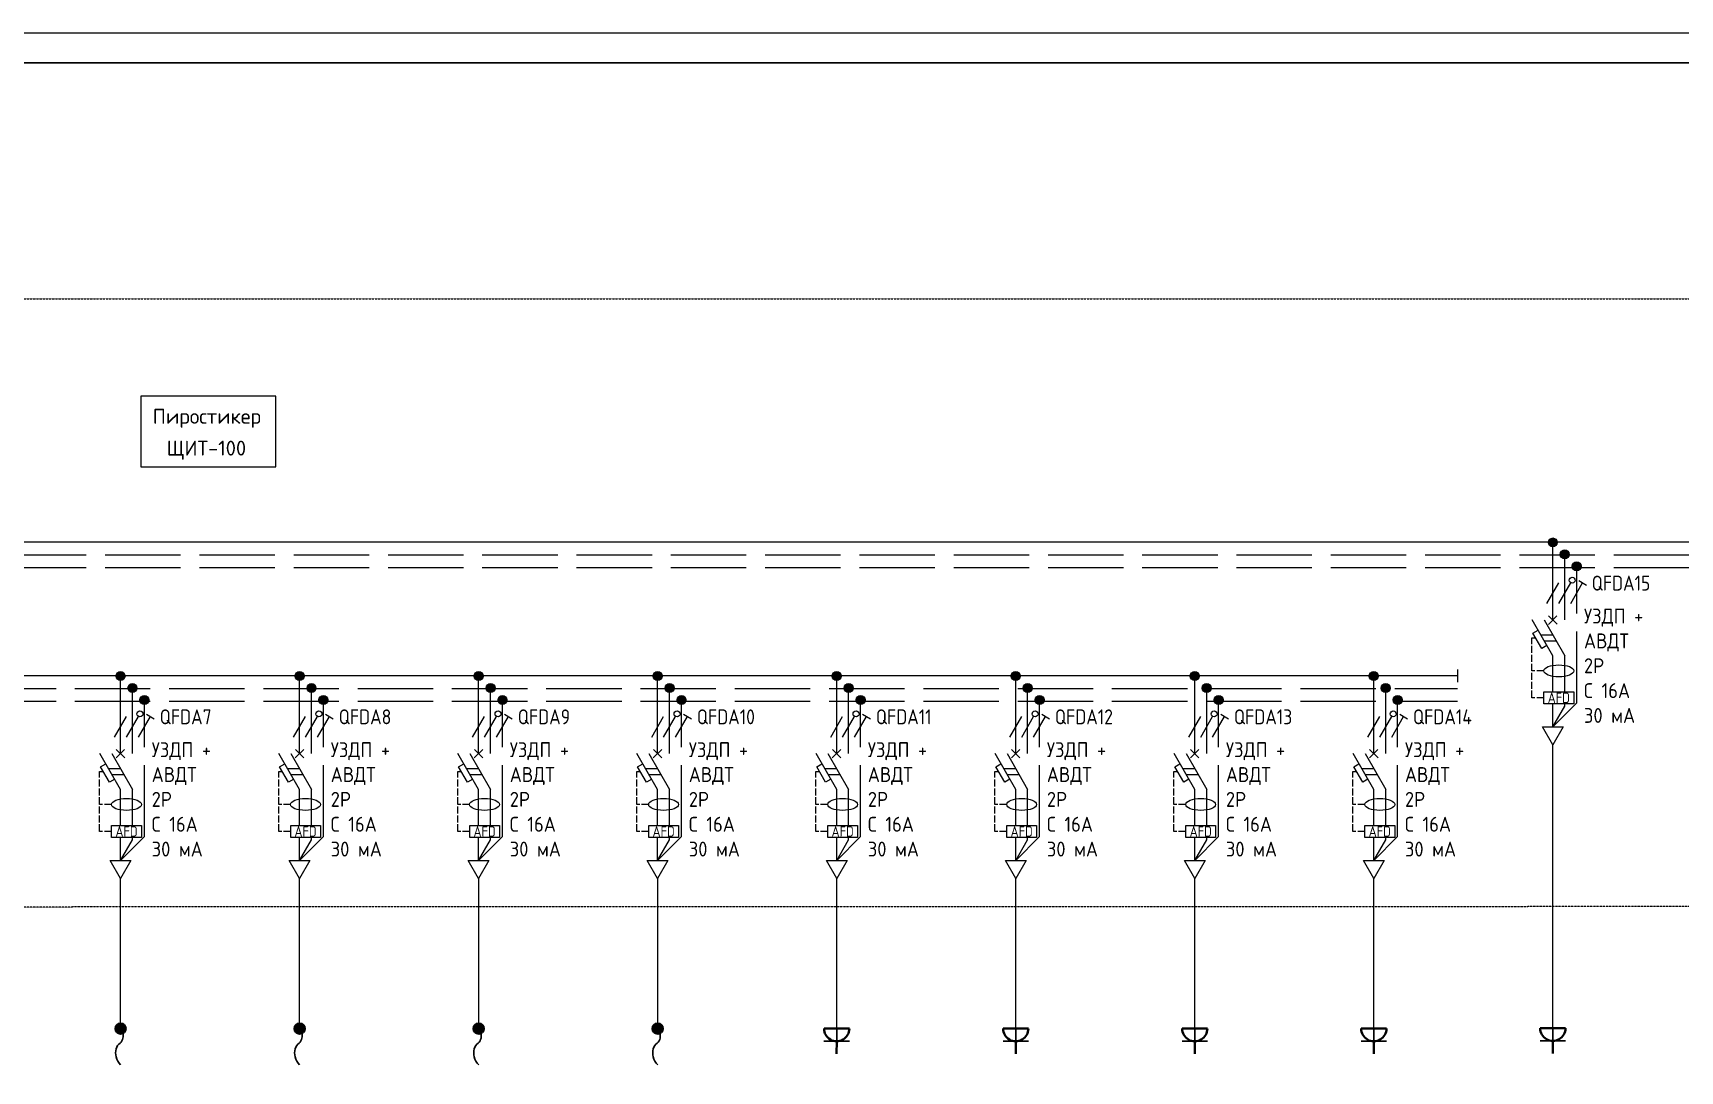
# Model space of a CAD drawing. Header units: millimetres. Extents: x -32 to 417638015, y -35 to 175284279.
# Drawn here: x 416394486 to 416422086, y 175224769 to 175242179 of the extents above; entities that cross this region are included whole.
import ezdxf
from ezdxf.enums import TextEntityAlignment as Align

# ---------------------------------------------------------------- set-up
doc = ezdxf.new("R2010")
doc.units = ezdxf.units.MM
doc.linetypes.add('ACAD_ISO02W100', pattern=[15, 12, -3])
doc.linetypes.add('DASHED2', pattern=[0.375, 0.25, -0.125])
for name, color, linetype in [('4_Однолинейная схема', 7, 'Continuous'), ('A-HATCH-WALL', 7, 'Continuous'), ('RAMKA', 7, 'Continuous')]:
    doc.layers.add(name, color=color, linetype=linetype)
for name, color, linetype, lineweight in [('A-ANNO-NOTE', 7, 'Continuous', 5), ('ЭОМ_Кабельный вывод', 1, 'Continuous', 35), ('ЭОМ_Розетки быт', 5, 'Continuous', 30)]:
    doc.layers.add(name, color=color, linetype=linetype, lineweight=lineweight)
doc.styles.add('DS23_Isopeur', font='isocpeur.ttf')
doc.styles.add('GOST Common', font='GOST_Common.ttf', dxfattribs={"width": 0.9, "height": 350})
doc.styles.add('GOST Common ISO', font='GOST_Common.ttf', dxfattribs={"width": 0.9, "height": 2.5})
doc.styles.add('ISOCPEUR_1', font='isocpeur.ttf', dxfattribs={"height": 2.5})
doc.styles.add('RAMKA', font='isocpeur.ttf', dxfattribs={"oblique": 15, "height": 5})
doc.styles.get("Standard").update_dxf_attribs({"font": 'arial.ttf'})

# ---------------------------------------------------------------- blocks, each defined once
blk = doc.blocks.new('IRGA_ФОГ - ФОГ-30-6069955-ЩТ-1_1 _Р_ _')
at = {"layer": 'A-ANNO-NOTE'}
for p, q in [((22.6, 11.87), (0, 11.87)), ((0, 11.87), (0, 0)), ((22.6, 0), (22.6, 11.87)), ((0, 0), (22.6, 0))]:
    blk.add_line(p, q, dxfattribs=at)
at = {"layer": 'A-ANNO-NOTE', "insert": (1.98, 9.74), "char_height": 2.5, "width": 18.34, "attachment_point": 1, "style": 'ISOCPEUR_1', "bg_fill": 3, "box_fill_scale": 1.25, "bg_fill_color": 256, "bg_fill_true_color": 13158600, "bg_fill_transparency": 0}
blk.add_mtext('Пиростикер', dxfattribs=at)
blk = doc.blocks.new('*U521')
at = {"layer": '4_Однолинейная схема'}
blk.add_line((103000, 0), (0, 0), dxfattribs=at)
at = {"layer": '4_Однолинейная схема', "linetype": 'ACAD_ISO02W100', "ltscale": 100}
for p, q in [((0, -200), (103000, -200)), ((0, -400), (103000, -400))]:
    blk.add_line(p, q, dxfattribs=at)
blk = doc.blocks.new('*U1088')
at = {"lineweight": -2}
h = blk.add_hatch(color=256, dxfattribs=at)
h.dxf.hatch_style = 1
edge = h.paths.add_edge_path()
edge.add_arc((0, 0), 0.75, 0, 360)
at = {"layer": 'A-HATCH-WALL', "lineweight": -2}
h = blk.add_hatch(color=256, dxfattribs=at)
h.dxf.hatch_style = 1
edge = h.paths.add_edge_path()
edge.add_arc((2, -2), 0.75, 0, 360)
h = blk.add_hatch(color=256, dxfattribs=at)
h.dxf.hatch_style = 1
edge = h.paths.add_edge_path()
edge.add_arc((4, -4), 0.75, 0, 360)
at = {"lineweight": -2}
for points in [[(0, -13), (0, 0)], [(0, -25.05), (0, -19), (-3.46, -13)], [(-1.46, -13), (2, -19)], [(-0.73, -13.73), (0.69, -12.31)], [(0.71, -13.71), (-0.71, -12.29)], [(-0.98, -17.3), (-1.85, -17.8), (-3.35, -15.2), (-2.48, -14.7)], [(-2.02, -15.5), (-0.02, -15.5)], [(-1.44, -16.5), (0.56, -16.5)], [(0, -30.92), (0, -27.05)]]:
    blk.add_lwpolyline(points, dxfattribs=at)
at = {"linetype": 'ACAD_ISO02W100', "lineweight": -2}
for points in [[(2, -13), (2, -2)], [(4, -26.92), (4, -4)], [(2, -25.05), (2, -19)], [(0, -30.92), (4, -26.92)], [(0, -30.92), (2, -27.46), (2, -26.97)]]:
    blk.add_lwpolyline(points, dxfattribs=at)
at = {"color": 1, "lineweight": -2}
for points in [[(-1, -10.23), (1, -6.77)], [(1, -10.23), (3, -6.77)], [(3, -10.23), (5, -6.77)], [(4.35, -6.39), (5.65, -7.14)]]:
    blk.add_lwpolyline(points, dxfattribs=at)
at = {"color": 1, "linetype": 'ACAD_ISO02W100', "lineweight": -2, "ltscale": 0.1}
for points in [[(-3.5, -21.53), (-3.5, -21.53), (-3.5, -16), (-2.89, -16)], [(-1.5, -21.53), (-3.5, -21.53)], [(-1.5, -26.05), (-3.5, -26.05), (-3.5, -21.53)]]:
    blk.add_lwpolyline(points, dxfattribs=at)
at = {"lineweight": -2}
blk.add_lwpolyline([(0, -33.92), (-1.73, -30.92), (1.73, -30.92)], close=True, dxfattribs=at)
for centre in [(0, 0), (2, -2), (4, -4)]:
    blk.add_circle(centre, 0.75, dxfattribs=at)
at = {"color": 1, "lineweight": -2}
blk.add_circle((3.25, -6.33), 0.5, dxfattribs=at)
at = {"lineweight": -2}
blk.add_ellipse((1, -21.53), major_axis=(2.5, 0), ratio=0.4, dxfattribs=at)
at = {"style": 'GOST Common ISO', "width": 0.9}
blk.add_attdef('ФАЗА', text='', height=2.5, dxfattribs=at).set_placement((0, 2), align=Align.CENTER)
at = {"lineweight": -2}
blk.add_wipeout([(-1.49, -25.05), (3.5, -25.05), (3.5, -27.05), (-1.49, -27.05)], dxfattribs=at)
blk.add_lwpolyline([(3.5, -27.05), (-1.49, -27.05), (-1.49, -25.05), (3.5, -25.05)], close=True, dxfattribs=at)
at = {"lineweight": -2, "insert": (1, -26.05), "char_height": 1.75, "attachment_point": 5, "style": 'GOST Common ISO'}
blk.add_mtext_dynamic_manual_height_columns('AFD', width=4.9912, gutter_width=12.5, heights=[0], dxfattribs=at)
blk = doc.blocks.new('*U1089')
at = {"lineweight": -2}
h = blk.add_hatch(color=256, dxfattribs=at)
h.dxf.hatch_style = 1
edge = h.paths.add_edge_path()
edge.add_arc((0, 0), 0.75, 0, 360)
at = {"layer": 'A-HATCH-WALL', "lineweight": -2}
h = blk.add_hatch(color=256, dxfattribs=at)
h.dxf.hatch_style = 1
edge = h.paths.add_edge_path()
edge.add_arc((2, -2), 0.75, 0, 360)
h = blk.add_hatch(color=256, dxfattribs=at)
h.dxf.hatch_style = 1
edge = h.paths.add_edge_path()
edge.add_arc((4, -4), 0.75, 0, 360)
at = {"lineweight": -2}
for points in [[(0, -13), (0, 0)], [(0, -25.05), (0, -19), (-3.46, -13)], [(-1.46, -13), (2, -19)], [(-0.73, -13.73), (0.69, -12.31)], [(0.71, -13.71), (-0.71, -12.29)], [(-0.98, -17.3), (-1.85, -17.8), (-3.35, -15.2), (-2.48, -14.7)], [(-2.02, -15.5), (-0.02, -15.5)], [(-1.44, -16.5), (0.56, -16.5)], [(0, -30.92), (0, -27.05)]]:
    blk.add_lwpolyline(points, dxfattribs=at)
at = {"linetype": 'ACAD_ISO02W100', "lineweight": -2}
for points in [[(2, -13), (2, -2)], [(4, -26.92), (4, -4)], [(2, -25.05), (2, -19)], [(0, -30.92), (4, -26.92)], [(0, -30.92), (2, -27.46), (2, -26.97)]]:
    blk.add_lwpolyline(points, dxfattribs=at)
at = {"color": 1, "lineweight": -2}
for points in [[(-1, -10.23), (1, -6.77)], [(1, -10.23), (3, -6.77)], [(3, -10.23), (5, -6.77)], [(4.35, -6.39), (5.65, -7.14)]]:
    blk.add_lwpolyline(points, dxfattribs=at)
at = {"color": 1, "linetype": 'ACAD_ISO02W100', "lineweight": -2, "ltscale": 0.1}
for points in [[(-3.5, -21.53), (-3.5, -21.53), (-3.5, -16), (-2.89, -16)], [(-1.5, -21.53), (-3.5, -21.53)], [(-1.5, -26.05), (-3.5, -26.05), (-3.5, -21.53)]]:
    blk.add_lwpolyline(points, dxfattribs=at)
at = {"lineweight": -2}
blk.add_lwpolyline([(0, -33.92), (-1.73, -30.92), (1.73, -30.92)], close=True, dxfattribs=at)
for centre in [(0, 0), (2, -2), (4, -4)]:
    blk.add_circle(centre, 0.75, dxfattribs=at)
at = {"color": 1, "lineweight": -2}
blk.add_circle((3.25, -6.33), 0.5, dxfattribs=at)
at = {"lineweight": -2}
blk.add_ellipse((1, -21.53), major_axis=(2.5, 0), ratio=0.4, dxfattribs=at)
at = {"style": 'GOST Common ISO', "width": 0.9}
blk.add_attdef('ФАЗА', text='', height=2.5, dxfattribs=at).set_placement((0, 2), align=Align.CENTER)
at = {"lineweight": -2}
blk.add_wipeout([(-1.49, -25.05), (3.5, -25.05), (3.5, -27.05), (-1.49, -27.05)], dxfattribs=at)
blk.add_lwpolyline([(3.5, -27.05), (-1.49, -27.05), (-1.49, -25.05), (3.5, -25.05)], close=True, dxfattribs=at)
at = {"lineweight": -2, "insert": (1, -26.05), "char_height": 1.75, "attachment_point": 5, "style": 'GOST Common ISO'}
blk.add_mtext_dynamic_manual_height_columns('AFD', width=4.9912, gutter_width=12.5, heights=[0], dxfattribs=at)
blk = doc.blocks.new('*U1090')
at = {"lineweight": -2}
h = blk.add_hatch(color=256, dxfattribs=at)
h.dxf.hatch_style = 1
edge = h.paths.add_edge_path()
edge.add_arc((0, 0), 0.75, 0, 360)
at = {"layer": 'A-HATCH-WALL', "lineweight": -2}
h = blk.add_hatch(color=256, dxfattribs=at)
h.dxf.hatch_style = 1
edge = h.paths.add_edge_path()
edge.add_arc((2, -2), 0.75, 0, 360)
h = blk.add_hatch(color=256, dxfattribs=at)
h.dxf.hatch_style = 1
edge = h.paths.add_edge_path()
edge.add_arc((4, -4), 0.75, 0, 360)
at = {"lineweight": -2}
for points in [[(0, -13), (0, 0)], [(0, -25.05), (0, -19), (-3.46, -13)], [(-1.46, -13), (2, -19)], [(-0.73, -13.73), (0.69, -12.31)], [(0.71, -13.71), (-0.71, -12.29)], [(-0.98, -17.3), (-1.85, -17.8), (-3.35, -15.2), (-2.48, -14.7)], [(-2.02, -15.5), (-0.02, -15.5)], [(-1.44, -16.5), (0.56, -16.5)], [(0, -30.92), (0, -27.05)]]:
    blk.add_lwpolyline(points, dxfattribs=at)
at = {"linetype": 'ACAD_ISO02W100', "lineweight": -2}
for points in [[(2, -13), (2, -2)], [(4, -26.92), (4, -4)], [(2, -25.05), (2, -19)], [(0, -30.92), (4, -26.92)], [(0, -30.92), (2, -27.46), (2, -26.97)]]:
    blk.add_lwpolyline(points, dxfattribs=at)
at = {"color": 1, "lineweight": -2}
for points in [[(-1, -10.23), (1, -6.77)], [(1, -10.23), (3, -6.77)], [(3, -10.23), (5, -6.77)], [(4.35, -6.39), (5.65, -7.14)]]:
    blk.add_lwpolyline(points, dxfattribs=at)
at = {"color": 1, "linetype": 'ACAD_ISO02W100', "lineweight": -2, "ltscale": 0.1}
for points in [[(-3.5, -21.53), (-3.5, -21.53), (-3.5, -16), (-2.89, -16)], [(-1.5, -21.53), (-3.5, -21.53)], [(-1.5, -26.05), (-3.5, -26.05), (-3.5, -21.53)]]:
    blk.add_lwpolyline(points, dxfattribs=at)
at = {"lineweight": -2}
blk.add_lwpolyline([(0, -33.92), (-1.73, -30.92), (1.73, -30.92)], close=True, dxfattribs=at)
for centre in [(0, 0), (2, -2), (4, -4)]:
    blk.add_circle(centre, 0.75, dxfattribs=at)
at = {"color": 1, "lineweight": -2}
blk.add_circle((3.25, -6.33), 0.5, dxfattribs=at)
at = {"lineweight": -2}
blk.add_ellipse((1, -21.53), major_axis=(2.5, 0), ratio=0.4, dxfattribs=at)
at = {"style": 'GOST Common ISO', "width": 0.9}
blk.add_attdef('ФАЗА', text='', height=2.5, dxfattribs=at).set_placement((0, 2), align=Align.CENTER)
at = {"lineweight": -2}
blk.add_wipeout([(-1.49, -25.05), (3.5, -25.05), (3.5, -27.05), (-1.49, -27.05)], dxfattribs=at)
blk.add_lwpolyline([(3.5, -27.05), (-1.49, -27.05), (-1.49, -25.05), (3.5, -25.05)], close=True, dxfattribs=at)
at = {"lineweight": -2, "insert": (1, -26.05), "char_height": 1.75, "attachment_point": 5, "style": 'GOST Common ISO'}
blk.add_mtext_dynamic_manual_height_columns('AFD', width=4.9912, gutter_width=12.5, heights=[0], dxfattribs=at)
blk = doc.blocks.new('*U1091')
at = {"lineweight": -2}
h = blk.add_hatch(color=256, dxfattribs=at)
h.dxf.hatch_style = 1
edge = h.paths.add_edge_path()
edge.add_arc((0, 0), 0.75, 0, 360)
at = {"layer": 'A-HATCH-WALL', "lineweight": -2}
h = blk.add_hatch(color=256, dxfattribs=at)
h.dxf.hatch_style = 1
edge = h.paths.add_edge_path()
edge.add_arc((2, -2), 0.75, 0, 360)
h = blk.add_hatch(color=256, dxfattribs=at)
h.dxf.hatch_style = 1
edge = h.paths.add_edge_path()
edge.add_arc((4, -4), 0.75, 0, 360)
at = {"lineweight": -2}
for points in [[(0, -13), (0, 0)], [(0, -25.05), (0, -19), (-3.46, -13)], [(-1.46, -13), (2, -19)], [(-0.73, -13.73), (0.69, -12.31)], [(0.71, -13.71), (-0.71, -12.29)], [(-0.98, -17.3), (-1.85, -17.8), (-3.35, -15.2), (-2.48, -14.7)], [(-2.02, -15.5), (-0.02, -15.5)], [(-1.44, -16.5), (0.56, -16.5)], [(0, -30.92), (0, -27.05)]]:
    blk.add_lwpolyline(points, dxfattribs=at)
at = {"linetype": 'ACAD_ISO02W100', "lineweight": -2}
for points in [[(2, -13), (2, -2)], [(4, -26.92), (4, -4)], [(2, -25.05), (2, -19)], [(0, -30.92), (4, -26.92)], [(0, -30.92), (2, -27.46), (2, -26.97)]]:
    blk.add_lwpolyline(points, dxfattribs=at)
at = {"color": 1, "lineweight": -2}
for points in [[(-1, -10.23), (1, -6.77)], [(1, -10.23), (3, -6.77)], [(3, -10.23), (5, -6.77)], [(4.35, -6.39), (5.65, -7.14)]]:
    blk.add_lwpolyline(points, dxfattribs=at)
at = {"color": 1, "linetype": 'ACAD_ISO02W100', "lineweight": -2, "ltscale": 0.1}
for points in [[(-3.5, -21.53), (-3.5, -21.53), (-3.5, -16), (-2.89, -16)], [(-1.5, -21.53), (-3.5, -21.53)], [(-1.5, -26.05), (-3.5, -26.05), (-3.5, -21.53)]]:
    blk.add_lwpolyline(points, dxfattribs=at)
at = {"lineweight": -2}
blk.add_lwpolyline([(0, -33.92), (-1.73, -30.92), (1.73, -30.92)], close=True, dxfattribs=at)
for centre in [(0, 0), (2, -2), (4, -4)]:
    blk.add_circle(centre, 0.75, dxfattribs=at)
at = {"color": 1, "lineweight": -2}
blk.add_circle((3.25, -6.33), 0.5, dxfattribs=at)
at = {"lineweight": -2}
blk.add_ellipse((1, -21.53), major_axis=(2.5, 0), ratio=0.4, dxfattribs=at)
at = {"style": 'GOST Common ISO', "width": 0.9}
blk.add_attdef('ФАЗА', text='', height=2.5, dxfattribs=at).set_placement((0, 2), align=Align.CENTER)
at = {"lineweight": -2}
blk.add_wipeout([(-1.49, -25.05), (3.5, -25.05), (3.5, -27.05), (-1.49, -27.05)], dxfattribs=at)
blk.add_lwpolyline([(3.5, -27.05), (-1.49, -27.05), (-1.49, -25.05), (3.5, -25.05)], close=True, dxfattribs=at)
at = {"lineweight": -2, "insert": (1, -26.05), "char_height": 1.75, "attachment_point": 5, "style": 'GOST Common ISO'}
blk.add_mtext_dynamic_manual_height_columns('AFD', width=4.9912, gutter_width=12.5, heights=[0], dxfattribs=at)
blk = doc.blocks.new('*U1092')
at = {"lineweight": -2}
h = blk.add_hatch(color=256, dxfattribs=at)
h.dxf.hatch_style = 1
edge = h.paths.add_edge_path()
edge.add_arc((0, 0), 0.75, 0, 360)
at = {"layer": 'A-HATCH-WALL', "lineweight": -2}
h = blk.add_hatch(color=256, dxfattribs=at)
h.dxf.hatch_style = 1
edge = h.paths.add_edge_path()
edge.add_arc((2, -2), 0.75, 0, 360)
h = blk.add_hatch(color=256, dxfattribs=at)
h.dxf.hatch_style = 1
edge = h.paths.add_edge_path()
edge.add_arc((4, -4), 0.75, 0, 360)
at = {"lineweight": -2}
for points in [[(0, -13), (0, 0)], [(0, -25.05), (0, -19), (-3.46, -13)], [(-1.46, -13), (2, -19)], [(-0.73, -13.73), (0.69, -12.31)], [(0.71, -13.71), (-0.71, -12.29)], [(-0.98, -17.3), (-1.85, -17.8), (-3.35, -15.2), (-2.48, -14.7)], [(-2.02, -15.5), (-0.02, -15.5)], [(-1.44, -16.5), (0.56, -16.5)], [(0, -30.92), (0, -27.05)]]:
    blk.add_lwpolyline(points, dxfattribs=at)
at = {"linetype": 'ACAD_ISO02W100', "lineweight": -2}
for points in [[(2, -13), (2, -2)], [(4, -26.92), (4, -4)], [(2, -25.05), (2, -19)], [(0, -30.92), (4, -26.92)], [(0, -30.92), (2, -27.46), (2, -26.97)]]:
    blk.add_lwpolyline(points, dxfattribs=at)
at = {"color": 1, "lineweight": -2}
for points in [[(-1, -10.23), (1, -6.77)], [(1, -10.23), (3, -6.77)], [(3, -10.23), (5, -6.77)], [(4.35, -6.39), (5.65, -7.14)]]:
    blk.add_lwpolyline(points, dxfattribs=at)
at = {"color": 1, "linetype": 'ACAD_ISO02W100', "lineweight": -2, "ltscale": 0.1}
for points in [[(-3.5, -21.53), (-3.5, -21.53), (-3.5, -16), (-2.89, -16)], [(-1.5, -21.53), (-3.5, -21.53)], [(-1.5, -26.05), (-3.5, -26.05), (-3.5, -21.53)]]:
    blk.add_lwpolyline(points, dxfattribs=at)
at = {"lineweight": -2}
blk.add_lwpolyline([(0, -33.92), (-1.73, -30.92), (1.73, -30.92)], close=True, dxfattribs=at)
for centre in [(0, 0), (2, -2), (4, -4)]:
    blk.add_circle(centre, 0.75, dxfattribs=at)
at = {"color": 1, "lineweight": -2}
blk.add_circle((3.25, -6.33), 0.5, dxfattribs=at)
at = {"lineweight": -2}
blk.add_ellipse((1, -21.53), major_axis=(2.5, 0), ratio=0.4, dxfattribs=at)
at = {"style": 'GOST Common ISO', "width": 0.9}
blk.add_attdef('ФАЗА', text='', height=2.5, dxfattribs=at).set_placement((0, 2), align=Align.CENTER)
at = {"lineweight": -2}
blk.add_wipeout([(-1.49, -25.05), (3.5, -25.05), (3.5, -27.05), (-1.49, -27.05)], dxfattribs=at)
blk.add_lwpolyline([(3.5, -27.05), (-1.49, -27.05), (-1.49, -25.05), (3.5, -25.05)], close=True, dxfattribs=at)
at = {"lineweight": -2, "insert": (1, -26.05), "char_height": 1.75, "attachment_point": 5, "style": 'GOST Common ISO'}
blk.add_mtext_dynamic_manual_height_columns('AFD', width=4.9912, gutter_width=12.5, heights=[0], dxfattribs=at)
blk = doc.blocks.new('*U1093')
at = {"lineweight": -2}
h = blk.add_hatch(color=256, dxfattribs=at)
h.dxf.hatch_style = 1
edge = h.paths.add_edge_path()
edge.add_arc((0, 0), 0.75, 0, 360)
at = {"layer": 'A-HATCH-WALL', "lineweight": -2}
h = blk.add_hatch(color=256, dxfattribs=at)
h.dxf.hatch_style = 1
edge = h.paths.add_edge_path()
edge.add_arc((2, -2), 0.75, 0, 360)
h = blk.add_hatch(color=256, dxfattribs=at)
h.dxf.hatch_style = 1
edge = h.paths.add_edge_path()
edge.add_arc((4, -4), 0.75, 0, 360)
at = {"lineweight": -2}
for points in [[(0, -13), (0, 0)], [(0, -25.05), (0, -19), (-3.46, -13)], [(-1.46, -13), (2, -19)], [(-0.73, -13.73), (0.69, -12.31)], [(0.71, -13.71), (-0.71, -12.29)], [(-0.98, -17.3), (-1.85, -17.8), (-3.35, -15.2), (-2.48, -14.7)], [(-2.02, -15.5), (-0.02, -15.5)], [(-1.44, -16.5), (0.56, -16.5)], [(0, -30.92), (0, -27.05)]]:
    blk.add_lwpolyline(points, dxfattribs=at)
at = {"linetype": 'ACAD_ISO02W100', "lineweight": -2}
for points in [[(2, -13), (2, -2)], [(4, -26.92), (4, -4)], [(2, -25.05), (2, -19)], [(0, -30.92), (4, -26.92)], [(0, -30.92), (2, -27.46), (2, -26.97)]]:
    blk.add_lwpolyline(points, dxfattribs=at)
at = {"color": 1, "lineweight": -2}
for points in [[(-1, -10.23), (1, -6.77)], [(1, -10.23), (3, -6.77)], [(3, -10.23), (5, -6.77)], [(4.35, -6.39), (5.65, -7.14)]]:
    blk.add_lwpolyline(points, dxfattribs=at)
at = {"color": 1, "linetype": 'ACAD_ISO02W100', "lineweight": -2, "ltscale": 0.1}
for points in [[(-3.5, -21.53), (-3.5, -21.53), (-3.5, -16), (-2.89, -16)], [(-1.5, -21.53), (-3.5, -21.53)], [(-1.5, -26.05), (-3.5, -26.05), (-3.5, -21.53)]]:
    blk.add_lwpolyline(points, dxfattribs=at)
at = {"lineweight": -2}
blk.add_lwpolyline([(0, -33.92), (-1.73, -30.92), (1.73, -30.92)], close=True, dxfattribs=at)
for centre in [(0, 0), (2, -2), (4, -4)]:
    blk.add_circle(centre, 0.75, dxfattribs=at)
at = {"color": 1, "lineweight": -2}
blk.add_circle((3.25, -6.33), 0.5, dxfattribs=at)
at = {"lineweight": -2}
blk.add_ellipse((1, -21.53), major_axis=(2.5, 0), ratio=0.4, dxfattribs=at)
at = {"style": 'GOST Common ISO', "width": 0.9}
blk.add_attdef('ФАЗА', text='', height=2.5, dxfattribs=at).set_placement((0, 2), align=Align.CENTER)
at = {"lineweight": -2}
blk.add_wipeout([(-1.49, -25.05), (3.5, -25.05), (3.5, -27.05), (-1.49, -27.05)], dxfattribs=at)
blk.add_lwpolyline([(3.5, -27.05), (-1.49, -27.05), (-1.49, -25.05), (3.5, -25.05)], close=True, dxfattribs=at)
at = {"lineweight": -2, "insert": (1, -26.05), "char_height": 1.75, "attachment_point": 5, "style": 'GOST Common ISO'}
blk.add_mtext_dynamic_manual_height_columns('AFD', width=4.9912, gutter_width=12.5, heights=[0], dxfattribs=at)
blk = doc.blocks.new('*U1076')
at = {"lineweight": -2}
h = blk.add_hatch(color=256, dxfattribs=at)
h.dxf.hatch_style = 1
edge = h.paths.add_edge_path()
edge.add_arc((0, 0), 0.75, 0, 360)
at = {"layer": 'A-HATCH-WALL', "lineweight": -2}
h = blk.add_hatch(color=256, dxfattribs=at)
h.dxf.hatch_style = 1
edge = h.paths.add_edge_path()
edge.add_arc((2, -2), 0.75, 0, 360)
h = blk.add_hatch(color=256, dxfattribs=at)
h.dxf.hatch_style = 1
edge = h.paths.add_edge_path()
edge.add_arc((4, -4), 0.75, 0, 360)
at = {"lineweight": -2}
for points in [[(0, -13), (0, 0)], [(0, -25.05), (0, -19), (-3.46, -13)], [(-1.46, -13), (2, -19)], [(-0.73, -13.73), (0.69, -12.31)], [(0.71, -13.71), (-0.71, -12.29)], [(-0.98, -17.3), (-1.85, -17.8), (-3.35, -15.2), (-2.48, -14.7)], [(-2.02, -15.5), (-0.02, -15.5)], [(-1.44, -16.5), (0.56, -16.5)], [(0, -30.92), (0, -27.05)]]:
    blk.add_lwpolyline(points, dxfattribs=at)
at = {"linetype": 'ACAD_ISO02W100', "lineweight": -2}
for points in [[(2, -13), (2, -2)], [(4, -26.92), (4, -4)], [(2, -25.05), (2, -19)], [(0, -30.92), (4, -26.92)], [(0, -30.92), (2, -27.46), (2, -26.97)]]:
    blk.add_lwpolyline(points, dxfattribs=at)
at = {"color": 1, "lineweight": -2}
for points in [[(-1, -10.23), (1, -6.77)], [(1, -10.23), (3, -6.77)], [(3, -10.23), (5, -6.77)], [(4.35, -6.39), (5.65, -7.14)]]:
    blk.add_lwpolyline(points, dxfattribs=at)
at = {"color": 1, "linetype": 'ACAD_ISO02W100', "lineweight": -2, "ltscale": 0.1}
for points in [[(-3.5, -21.53), (-3.5, -21.53), (-3.5, -16), (-2.89, -16)], [(-1.5, -21.53), (-3.5, -21.53)], [(-1.5, -26.05), (-3.5, -26.05), (-3.5, -21.53)]]:
    blk.add_lwpolyline(points, dxfattribs=at)
at = {"lineweight": -2}
blk.add_lwpolyline([(0, -33.92), (-1.73, -30.92), (1.73, -30.92)], close=True, dxfattribs=at)
for centre in [(0, 0), (2, -2), (4, -4)]:
    blk.add_circle(centre, 0.75, dxfattribs=at)
at = {"color": 1, "lineweight": -2}
blk.add_circle((3.25, -6.33), 0.5, dxfattribs=at)
at = {"lineweight": -2}
blk.add_ellipse((1, -21.53), major_axis=(2.5, 0), ratio=0.4, dxfattribs=at)
at = {"style": 'GOST Common ISO', "width": 0.9}
blk.add_attdef('ФАЗА', text='', height=2.5, dxfattribs=at).set_placement((0, 2), align=Align.CENTER)
at = {"lineweight": -2}
blk.add_wipeout([(-1.49, -25.05), (3.5, -25.05), (3.5, -27.05), (-1.49, -27.05)], dxfattribs=at)
blk.add_lwpolyline([(3.5, -27.05), (-1.49, -27.05), (-1.49, -25.05), (3.5, -25.05)], close=True, dxfattribs=at)
at = {"lineweight": -2, "insert": (1, -26.05), "char_height": 1.75, "attachment_point": 5, "style": 'GOST Common ISO'}
blk.add_mtext_dynamic_manual_height_columns('AFD', width=4.9912, gutter_width=12.5, heights=[0], dxfattribs=at)
blk = doc.blocks.new('*U1077')
at = {"lineweight": -2}
h = blk.add_hatch(color=256, dxfattribs=at)
h.dxf.hatch_style = 1
edge = h.paths.add_edge_path()
edge.add_arc((0, 0), 0.75, 0, 360)
at = {"layer": 'A-HATCH-WALL', "lineweight": -2}
h = blk.add_hatch(color=256, dxfattribs=at)
h.dxf.hatch_style = 1
edge = h.paths.add_edge_path()
edge.add_arc((2, -2), 0.75, 0, 360)
h = blk.add_hatch(color=256, dxfattribs=at)
h.dxf.hatch_style = 1
edge = h.paths.add_edge_path()
edge.add_arc((4, -4), 0.75, 0, 360)
at = {"lineweight": -2}
for points in [[(0, -13), (0, 0)], [(0, -25.05), (0, -19), (-3.46, -13)], [(-1.46, -13), (2, -19)], [(-0.73, -13.73), (0.69, -12.31)], [(0.71, -13.71), (-0.71, -12.29)], [(-0.98, -17.3), (-1.85, -17.8), (-3.35, -15.2), (-2.48, -14.7)], [(-2.02, -15.5), (-0.02, -15.5)], [(-1.44, -16.5), (0.56, -16.5)], [(0, -30.92), (0, -27.05)]]:
    blk.add_lwpolyline(points, dxfattribs=at)
at = {"linetype": 'ACAD_ISO02W100', "lineweight": -2}
for points in [[(2, -13), (2, -2)], [(4, -26.92), (4, -4)], [(2, -25.05), (2, -19)], [(0, -30.92), (4, -26.92)], [(0, -30.92), (2, -27.46), (2, -26.97)]]:
    blk.add_lwpolyline(points, dxfattribs=at)
at = {"color": 1, "lineweight": -2}
for points in [[(-1, -10.23), (1, -6.77)], [(1, -10.23), (3, -6.77)], [(3, -10.23), (5, -6.77)], [(4.35, -6.39), (5.65, -7.14)]]:
    blk.add_lwpolyline(points, dxfattribs=at)
at = {"color": 1, "linetype": 'ACAD_ISO02W100', "lineweight": -2, "ltscale": 0.1}
for points in [[(-3.5, -21.53), (-3.5, -21.53), (-3.5, -16), (-2.89, -16)], [(-1.5, -21.53), (-3.5, -21.53)], [(-1.5, -26.05), (-3.5, -26.05), (-3.5, -21.53)]]:
    blk.add_lwpolyline(points, dxfattribs=at)
at = {"lineweight": -2}
blk.add_lwpolyline([(0, -33.92), (-1.73, -30.92), (1.73, -30.92)], close=True, dxfattribs=at)
for centre in [(0, 0), (2, -2), (4, -4)]:
    blk.add_circle(centre, 0.75, dxfattribs=at)
at = {"color": 1, "lineweight": -2}
blk.add_circle((3.25, -6.33), 0.5, dxfattribs=at)
at = {"lineweight": -2}
blk.add_ellipse((1, -21.53), major_axis=(2.5, 0), ratio=0.4, dxfattribs=at)
at = {"style": 'GOST Common ISO', "width": 0.9}
blk.add_attdef('ФАЗА', text='', height=2.5, dxfattribs=at).set_placement((0, 2), align=Align.CENTER)
at = {"lineweight": -2}
blk.add_wipeout([(-1.49, -25.05), (3.5, -25.05), (3.5, -27.05), (-1.49, -27.05)], dxfattribs=at)
blk.add_lwpolyline([(3.5, -27.05), (-1.49, -27.05), (-1.49, -25.05), (3.5, -25.05)], close=True, dxfattribs=at)
at = {"lineweight": -2, "insert": (1, -26.05), "char_height": 1.75, "attachment_point": 5, "style": 'GOST Common ISO'}
blk.add_mtext_dynamic_manual_height_columns('AFD', width=4.9912, gutter_width=12.5, heights=[0], dxfattribs=at)
blk = doc.blocks.new('*U1078')
at = {"lineweight": -2}
h = blk.add_hatch(color=256, dxfattribs=at)
h.dxf.hatch_style = 1
edge = h.paths.add_edge_path()
edge.add_arc((0, 0), 0.75, 0, 360)
at = {"layer": 'A-HATCH-WALL', "lineweight": -2}
h = blk.add_hatch(color=256, dxfattribs=at)
h.dxf.hatch_style = 1
edge = h.paths.add_edge_path()
edge.add_arc((2, -2), 0.75, 0, 360)
h = blk.add_hatch(color=256, dxfattribs=at)
h.dxf.hatch_style = 1
edge = h.paths.add_edge_path()
edge.add_arc((4, -4), 0.75, 0, 360)
at = {"lineweight": -2}
for points in [[(0, -13), (0, 0)], [(0, -25.05), (0, -19), (-3.46, -13)], [(-1.46, -13), (2, -19)], [(-0.73, -13.73), (0.69, -12.31)], [(0.71, -13.71), (-0.71, -12.29)], [(-0.98, -17.3), (-1.85, -17.8), (-3.35, -15.2), (-2.48, -14.7)], [(-2.02, -15.5), (-0.02, -15.5)], [(-1.44, -16.5), (0.56, -16.5)], [(0, -30.92), (0, -27.05)]]:
    blk.add_lwpolyline(points, dxfattribs=at)
at = {"linetype": 'ACAD_ISO02W100', "lineweight": -2}
for points in [[(2, -13), (2, -2)], [(4, -26.92), (4, -4)], [(2, -25.05), (2, -19)], [(0, -30.92), (4, -26.92)], [(0, -30.92), (2, -27.46), (2, -26.97)]]:
    blk.add_lwpolyline(points, dxfattribs=at)
at = {"color": 1, "lineweight": -2}
for points in [[(-1, -10.23), (1, -6.77)], [(1, -10.23), (3, -6.77)], [(3, -10.23), (5, -6.77)], [(4.35, -6.39), (5.65, -7.14)]]:
    blk.add_lwpolyline(points, dxfattribs=at)
at = {"color": 1, "linetype": 'ACAD_ISO02W100', "lineweight": -2, "ltscale": 0.1}
for points in [[(-3.5, -21.53), (-3.5, -21.53), (-3.5, -16), (-2.89, -16)], [(-1.5, -21.53), (-3.5, -21.53)], [(-1.5, -26.05), (-3.5, -26.05), (-3.5, -21.53)]]:
    blk.add_lwpolyline(points, dxfattribs=at)
at = {"lineweight": -2}
blk.add_lwpolyline([(0, -33.92), (-1.73, -30.92), (1.73, -30.92)], close=True, dxfattribs=at)
for centre in [(0, 0), (2, -2), (4, -4)]:
    blk.add_circle(centre, 0.75, dxfattribs=at)
at = {"color": 1, "lineweight": -2}
blk.add_circle((3.25, -6.33), 0.5, dxfattribs=at)
at = {"lineweight": -2}
blk.add_ellipse((1, -21.53), major_axis=(2.5, 0), ratio=0.4, dxfattribs=at)
at = {"style": 'GOST Common ISO', "width": 0.9}
blk.add_attdef('ФАЗА', text='', height=2.5, dxfattribs=at).set_placement((0, 2), align=Align.CENTER)
at = {"lineweight": -2}
blk.add_wipeout([(-1.49, -25.05), (3.5, -25.05), (3.5, -27.05), (-1.49, -27.05)], dxfattribs=at)
blk.add_lwpolyline([(3.5, -27.05), (-1.49, -27.05), (-1.49, -25.05), (3.5, -25.05)], close=True, dxfattribs=at)
at = {"lineweight": -2, "insert": (1, -26.05), "char_height": 1.75, "attachment_point": 5, "style": 'GOST Common ISO'}
blk.add_mtext_dynamic_manual_height_columns('AFD', width=4.9912, gutter_width=12.5, heights=[0], dxfattribs=at)
blk = doc.blocks.new('*U522')
at = {"layer": '4_Однолинейная схема'}
for p, q in [((34000, 0), (0, 0)), ((34000, 100), (34000, -100))]:
    blk.add_line(p, q, dxfattribs=at)
at = {"layer": '4_Однолинейная схема', "linetype": 'ACAD_ISO02W100', "ltscale": 100}
for p, q in [((0, -200), (34000, -200)), ((0, -400), (34000, -400))]:
    blk.add_line(p, q, dxfattribs=at)
blk = doc.blocks.new('*U1068')
at = {"lineweight": 5, "transparency": 33554687}
blk.add_lwpolyline([(0, 0), (0, 420), (1486, 420), (1486, 0)], close=True, dxfattribs=at)
at = {"lineweight": 30, "transparency": 33554687}
blk.add_lwpolyline([(20, 5), (20, 415), (1481, 415), (1481, 5)], close=True, dxfattribs=at)
at = {"transparency": 33554687, "style": 'RAMKA', "oblique": 15, "width": 0.9}
for tag, height, p in [('СТРАНИЦА', 0.00025, (1481, 415)), ('ДАТА1', 2.5, (1356, 32.5)), ('ДАТА2', 2.5, (1356, 27.5)), ('СТАДИЯ', 2.5, (1438.5, 25)), ('ЛИСТ', 2.5, (1453.5, 25)), ('ЛИСТОВ', 2.5, (1471, 25)), ('ДАТА3', 2.5, (1356, 22.5)), ('ДАТА4', 2.5, (1356, 17.5)), ('ДАТА5', 2.5, (1356, 12.5)), ('ДАТА6', 2.5, (1356, 7.5))]:
    blk.add_attdef(tag, text='', height=height, dxfattribs=at).set_placement(p, align=Align.MIDDLE_CENTER)
at = {"transparency": 33554687, "style": 'RAMKA', "oblique": 15, "width": 0.9, "flags": 8}
blk.add_attdef('ШИФР', text='', height=5, dxfattribs=at).set_placement((1421, 55), align=Align.MIDDLE_CENTER)
at = {"transparency": 33554687, "style": 'RAMKA', "oblique": 15, "width": 0.9}
for tag, p in [('ДОЛЖНОСТЬ1', (1297, 32.5)), ('ФИО1', (1317, 32.5)), ('ДОЛЖНОСТЬ2', (1297, 27.5)), ('ФИО2', (1317, 27.5)), ('ДОЛЖНОСТЬ3', (1297, 22.5)), ('ФИО3', (1317, 22.5)), ('ДОЛЖНОСТЬ4', (1297, 17.5)), ('ФИО4', (1317, 17.5)), ('ДОЛЖНОСТЬ5', (1297, 12.5)), ('ФИО5', (1317, 12.5)), ('ДОЛЖНОСТЬ6', (1297, 7.5)), ('ФИО6', (1317, 7.5))]:
    blk.add_attdef(tag, text='', height=2.5, dxfattribs=at).set_placement(p, align=Align.MIDDLE_LEFT)
at = {"lineweight": 13, "transparency": 33554687, "oblique": 15, "width": 0.9}
for tag, flags, p in [('НАИМЕНОВАНИЕ', 128, (1396, 12.5)), ('КОМПАНИЯ', 15, (1456, 12.5))]:
    blk.add_attdef(tag, text='', height=2.5, dxfattribs=dict(at, flags=flags)).set_placement(p, align=Align.MIDDLE_CENTER)
at = {"transparency": 33554687, "style": 'RAMKA', "oblique": 15, "width": 0.9, "flags": 8}
blk.add_attdef('ФОРМАТЛИСТА', text='', height=2.5, dxfattribs=at).set_placement((1452, 2.5), align=Align.MIDDLE_LEFT)
at = {"lineweight": 5, "transparency": 33554687, "oblique": 15, "width": 0.9, "flags": 128}
blk.add_attdef('ОБЪЕКТ', text='', height=2.5, dxfattribs=at).set_placement((1421, 42.5), align=Align.MIDDLE_CENTER)
blk = doc.blocks.new('*U74')
at = {"color": 0, "lineweight": 40}
for p, q in [((18, 249), (-18, -249)), ((249, -18), (499, -37))]:
    blk.add_line(p, q, dxfattribs=at)
at = {"color": 0}
for p, q in [((0, 0), (249, -18)), ((268, 231), (231, -268))]:
    blk.add_line(p, q, dxfattribs=at)
at = {"color": 0, "lineweight": 40}
blk.add_arc((0, 0), 250, 265.799, 85.799, dxfattribs=at)
at = {"color": 7, "style": 'GOST Common', "width": 0.9}
for tag, p in [('КОЛВО', (36, 425)), ('ВЫСОТА', (294, -391))]:
    blk.add_attdef(tag, p, '', height=350, dxfattribs=at)
at = {"color": 7, "linetype": 'ByBlock', "style": 'GOST Common', "width": 0.9}
blk.add_attdef('ГРУППА', text='', height=350, dxfattribs=at).set_placement((-568, 0), align=Align.RIGHT)
blk = doc.blocks.new('*U1033')
at = {"linetype": 'ByBlock', "lineweight": -2}
blk.add_lwpolyline([(0, -1), (0, 443.7)], dxfattribs=at)
at = {"layer": 'ЭОМ_Розетки быт', "color": 0, "xscale": 0.15, "yscale": 0.15, "zscale": 0.15, "rotation": 274.1958433846598}
blk.add_blockref('*U74', (0, -1), dxfattribs=at)
at = {"style": 'GOST Common ISO'}
for tag, p in [('ТРАССА', (-0.3, 0)), ('1_СТРОКА', (4.4, 0)), ('2_СТРОКА', (9.2, 0)), ('3_СТРОКА', (13.9, 0)), ('4_СТРОКА', (18.4, -0.2))]:
    blk.add_attdef(tag, p, '', height=2.5, rotation=90, dxfattribs=at)
blk = doc.blocks.new('*U1034')
at = {"linetype": 'ByBlock', "lineweight": -2}
blk.add_lwpolyline([(0, -1), (0, 443.7)], dxfattribs=at)
at = {"layer": 'ЭОМ_Розетки быт', "color": 0, "xscale": 0.15, "yscale": 0.15, "zscale": 0.15, "rotation": 274.1958433846598}
blk.add_blockref('*U74', (0, -1), dxfattribs=at)
at = {"style": 'GOST Common ISO'}
for tag, p in [('ТРАССА', (-0.3, 0)), ('1_СТРОКА', (4.4, 0)), ('2_СТРОКА', (9.2, 0)), ('3_СТРОКА', (13.9, 0)), ('4_СТРОКА', (18.4, -0.2))]:
    blk.add_attdef(tag, p, '', height=2.5, rotation=90, dxfattribs=at)
blk = doc.blocks.new('*U1035')
at = {"linetype": 'ByBlock', "lineweight": -2}
blk.add_lwpolyline([(0, -1), (0, 443.7)], dxfattribs=at)
at = {"layer": 'ЭОМ_Розетки быт', "color": 0, "xscale": 0.15, "yscale": 0.15, "zscale": 0.15, "rotation": 274.1958433846598}
blk.add_blockref('*U74', (0, -1), dxfattribs=at)
at = {"style": 'GOST Common ISO'}
for tag, p in [('ТРАССА', (-0.3, 0)), ('1_СТРОКА', (4.4, 0)), ('2_СТРОКА', (9.2, 0)), ('3_СТРОКА', (13.9, 0)), ('4_СТРОКА', (18.4, -0.2))]:
    blk.add_attdef(tag, p, '', height=2.5, rotation=90, dxfattribs=at)
blk = doc.blocks.new('*U1036')
at = {"linetype": 'ByBlock', "lineweight": -2}
blk.add_lwpolyline([(0, -1), (0, 443.7)], dxfattribs=at)
at = {"layer": 'ЭОМ_Розетки быт', "color": 0, "xscale": 0.15, "yscale": 0.15, "zscale": 0.15, "rotation": 274.1958433846598}
blk.add_blockref('*U74', (0, -1), dxfattribs=at)
at = {"style": 'GOST Common ISO'}
for tag, p in [('ТРАССА', (-0.3, 0)), ('1_СТРОКА', (4.4, 0)), ('2_СТРОКА', (9.2, 0)), ('3_СТРОКА', (13.9, 0)), ('4_СТРОКА', (18.4, -0.2))]:
    blk.add_attdef(tag, p, '', height=2.5, rotation=90, dxfattribs=at)
blk = doc.blocks.new('*U1037')
at = {"linetype": 'ByBlock', "lineweight": -2}
blk.add_lwpolyline([(0, -1), (0, 838.3)], dxfattribs=at)
at = {"layer": 'ЭОМ_Розетки быт', "color": 0, "xscale": 0.15, "yscale": 0.15, "zscale": 0.15, "rotation": 274.1958433846598}
blk.add_blockref('*U74', (0, -1), dxfattribs=at)
at = {"style": 'GOST Common ISO'}
for tag, p in [('ТРАССА', (-0.3, 0)), ('1_СТРОКА', (4.4, 0)), ('2_СТРОКА', (9.2, 0)), ('3_СТРОКА', (13.9, 0)), ('4_СТРОКА', (18.4, -0.2))]:
    blk.add_attdef(tag, p, '', height=2.5, rotation=90, dxfattribs=at)
blk = doc.blocks.new('*U75')
at = {"lineweight": -2}
h = blk.add_hatch(color=0, dxfattribs=at)
h.dxf.hatch_style = 1
edge = h.paths.add_edge_path()
edge.add_arc((0, 0), 65, 0, 360)
at = {"color": 0, "lineweight": -2}
blk.add_lwpolyline([(0, 0, -0.089362), (26, -58, -0.105459), (28, -113, -0.18734), (-7, -172, 0.159257), (-52, -238, 0.13816), (-53, -334, 0.121425), (0, -430)], format="xyb", dxfattribs=at)
blk.add_circle((0, 0), 65, dxfattribs=at)
at = {"color": 7, "style": 'GOST Common', "width": 0.9}
blk.add_attdef('ОБОРУДОВАНИЕ', (-96, -331), '', height=250, dxfattribs=at)
blk = doc.blocks.new('*U1047')
at = {"linetype": 'ByBlock', "lineweight": -2}
blk.add_lwpolyline([(0, -1.02), (0, 25.68)], dxfattribs=at)
at = {"layer": 'ЭОМ_Кабельный вывод', "lineweight": 30, "xscale": 0.015, "yscale": 0.015, "zscale": 0.015}
blk.add_blockref('*U75', (0, -1.02), dxfattribs=at)
at = {"style": 'GOST Common ISO'}
for tag, p in [('1_СТРОКА', (4.43, -0.04)), ('2_СТРОКА', (9.18, -0.04)), ('3_СТРОКА', (13.93, -0.04)), ('4_СТРОКА', (18.38, -0.25)), ('ТРАССА', (-0.32, -0.04))]:
    blk.add_attdef(tag, p, '', height=2.5, rotation=90, dxfattribs=at)
blk = doc.blocks.new('*U1048')
at = {"linetype": 'ByBlock', "lineweight": -2}
blk.add_lwpolyline([(0, -1.02), (0, 25.68)], dxfattribs=at)
at = {"layer": 'ЭОМ_Кабельный вывод', "lineweight": 30, "xscale": 0.015, "yscale": 0.015, "zscale": 0.015}
blk.add_blockref('*U75', (0, -1.02), dxfattribs=at)
at = {"style": 'GOST Common ISO'}
for tag, p in [('1_СТРОКА', (4.43, -0.04)), ('2_СТРОКА', (9.18, -0.04)), ('3_СТРОКА', (13.93, -0.04)), ('4_СТРОКА', (18.38, -0.25)), ('ТРАССА', (-0.32, -0.04))]:
    blk.add_attdef(tag, p, '', height=2.5, rotation=90, dxfattribs=at)
blk = doc.blocks.new('*U1049')
at = {"linetype": 'ByBlock', "lineweight": -2}
blk.add_lwpolyline([(0, -1.02), (0, 25.68)], dxfattribs=at)
at = {"layer": 'ЭОМ_Кабельный вывод', "lineweight": 30, "xscale": 0.015, "yscale": 0.015, "zscale": 0.015}
blk.add_blockref('*U75', (0, -1.02), dxfattribs=at)
at = {"style": 'GOST Common ISO'}
for tag, p in [('1_СТРОКА', (4.43, -0.04)), ('2_СТРОКА', (9.18, -0.04)), ('3_СТРОКА', (13.93, -0.04)), ('4_СТРОКА', (18.38, -0.25)), ('ТРАССА', (-0.32, -0.04))]:
    blk.add_attdef(tag, p, '', height=2.5, rotation=90, dxfattribs=at)
blk = doc.blocks.new('*U1030')
at = {"linetype": 'ByBlock', "lineweight": -2}
blk.add_lwpolyline([(0, -1.02), (0, 25.68)], dxfattribs=at)
at = {"layer": 'ЭОМ_Кабельный вывод', "lineweight": 30, "xscale": 0.015, "yscale": 0.015, "zscale": 0.015}
blk.add_blockref('*U75', (0, -1.02), dxfattribs=at)
at = {"style": 'GOST Common ISO'}
for tag, p in [('1_СТРОКА', (4.43, -0.04)), ('2_СТРОКА', (9.18, -0.04)), ('3_СТРОКА', (13.93, -0.04)), ('4_СТРОКА', (18.38, -0.25)), ('ТРАССА', (-0.32, -0.04))]:
    blk.add_attdef(tag, p, '', height=2.5, rotation=90, dxfattribs=at)

msp = doc.modelspace()

# ---------------------------------------------------------------- linework, layer by layer
at = {"linetype": 'DASHED2'}
msp.add_lwpolyline([(416373752, 175227516), (416373752, 175237720), (416487189, 175237720), (416487186, 175227542)], close=True, dxfattribs=at)

# ---------------------------------------------------------------- block references
at = {"layer": '4_Однолинейная схема', "color": 0, "xscale": 1.05321876077635, "yscale": 1.05321876077635, "zscale": 1.05321876077635}
msp.add_blockref('*U521', (416375159, 175233637), dxfattribs=at)

# ---------------------------------------------------------------- texts
at = {"char_height": 250, "width": 849.79, "attachment_point": 1, "style": 'GOST Common'}
for s, insert in [('QFDA15', (416420605, 175233077)), ('QFDA7', (416396610, 175230835)), ('QFDA8', (416399610, 175230835)), ('QFDA9', (416402610, 175230835)), ('QFDA10', (416405610, 175230835)), ('QFDA11', (416408610, 175230835)), ('QFDA12', (416411610, 175230835)), ('QFDA13', (416414610, 175230835)), ('QFDA14', (416417610, 175230835))]:
    msp.add_mtext(s, dxfattribs=dict(at, insert=insert))

# ---------------------------------------------------------------- next in the draw order: block references
at = {"xscale": 100, "yscale": 100, "zscale": 100}
for name, p in [('*U1078', (416419954, 175233634)), ('*U1088', (416395954, 175231393)), ('*U1089', (416398954, 175231393)), ('*U1090', (416401954, 175231393)), ('*U1091', (416404954, 175231393)), ('*U1092', (416407954, 175231393)), ('*U1093', (416410954, 175231393)), ('*U1076', (416413954, 175231393)), ('*U1077', (416416954, 175231393))]:
    msp.add_blockref(name, p, dxfattribs=at)
at = {"layer": 'A-ANNO-NOTE', "xscale": 100, "yscale": 100, "zscale": 100}
msp.add_blockref('IRGA_ФОГ - ФОГ-30-6069955-ЩТ-1_1 _Р_ _', (416396295, 175234901), dxfattribs=at)

# ---------------------------------------------------------------- next in the draw order: block references
at = {"color": 1}
for name, p, xscale, yscale, zscale in [('*U1037', (416419954, 175225493), 5.664893170372438, 5.664893170372438, 5.664893170372438), ('*U1047', (416395955, 175225578), 94.35192883556066, 94.35192883556066, 94.35192883556066), ('*U1048', (416398955, 175225578), 94.35192883556066, 94.35192883556066, 94.35192883556066), ('*U1049', (416401955, 175225578), 94.35192883556066, 94.35192883556066, 94.35192883556066), ('*U1030', (416404955, 175225578), 94.35192883556066, 94.35192883556066, 94.35192883556066), ('*U1033', (416407954, 175225487), 5.664893170372438, 5.664893170372438, 5.664893170372438), ('*U1034', (416410954, 175225487), 5.664893170372438, 5.664893170372438, 5.664893170372438), ('*U1035', (416413954, 175225487), 5.664893170372438, 5.664893170372438, 5.664893170372438), ('*U1036', (416416954, 175225487), 5.664893170372438, 5.664893170372438, 5.664893170372438)]:
    msp.add_blockref(name, p, dxfattribs=dict(at, xscale=xscale, yscale=yscale, zscale=zscale))
at = {"layer": '4_Однолинейная схема', "color": 0, "xscale": 1.05321876077635, "yscale": 1.05321876077635, "zscale": 1.05321876077635}
msp.add_blockref('*U522', (416382550, 175231396), dxfattribs=at)
at = {"layer": 'RAMKA', "transparency": 33554687, "xscale": 100, "yscale": 100, "zscale": 100}
msp.add_blockref('*U1068', (416364644, 175200179), dxfattribs=at)

# ---------------------------------------------------------------- next in the draw order: texts
at = {"char_height": 250, "attachment_point": 1}
for s, insert, width, style in [('ЩИТ-100', (416396727, 175235341), 761.6, 'ISOCPEUR_1'), ('{\\W0.9;УЗДП + АВДТ\\P2Р\\PС 16А\\P30 мА}', (416420476, 175232525), 1244.38, 'DS23_Isopeur'), ('{\\W0.9;УЗДП + АВДТ\\P2Р\\PС 16А\\P30 мА}', (416396476, 175230284), 1244.38, 'DS23_Isopeur'), ('{\\W0.9;УЗДП + АВДТ\\P2Р\\PС 16А\\P30 мА}', (416399476, 175230284), 1244.38, 'DS23_Isopeur'), ('{\\W0.9;УЗДП + АВДТ\\P2Р\\PС 16А\\P30 мА}', (416402476, 175230284), 1244.38, 'DS23_Isopeur'), ('{\\W0.9;УЗДП + АВДТ\\P2Р\\PС 16А\\P30 мА}', (416405476, 175230284), 1244.38, 'DS23_Isopeur'), ('{\\W0.9;УЗДП + АВДТ\\P2Р\\PС 16А\\P30 мА}', (416408476, 175230284), 1244.38, 'DS23_Isopeur'), ('{\\W0.9;УЗДП + АВДТ\\P2Р\\PС 16А\\P30 мА}', (416411476, 175230284), 1244.38, 'DS23_Isopeur'), ('{\\W0.9;УЗДП + АВДТ\\P2Р\\PС 16А\\P30 мА}', (416414476, 175230284), 1244.38, 'DS23_Isopeur'), ('{\\W0.9;УЗДП + АВДТ\\P2Р\\PС 16А\\P30 мА}', (416417476, 175230284), 1244.38, 'DS23_Isopeur')]:
    msp.add_mtext(s, dxfattribs=dict(at, insert=insert, width=width, style=style))

doc.saveas('drawing.dxf')
